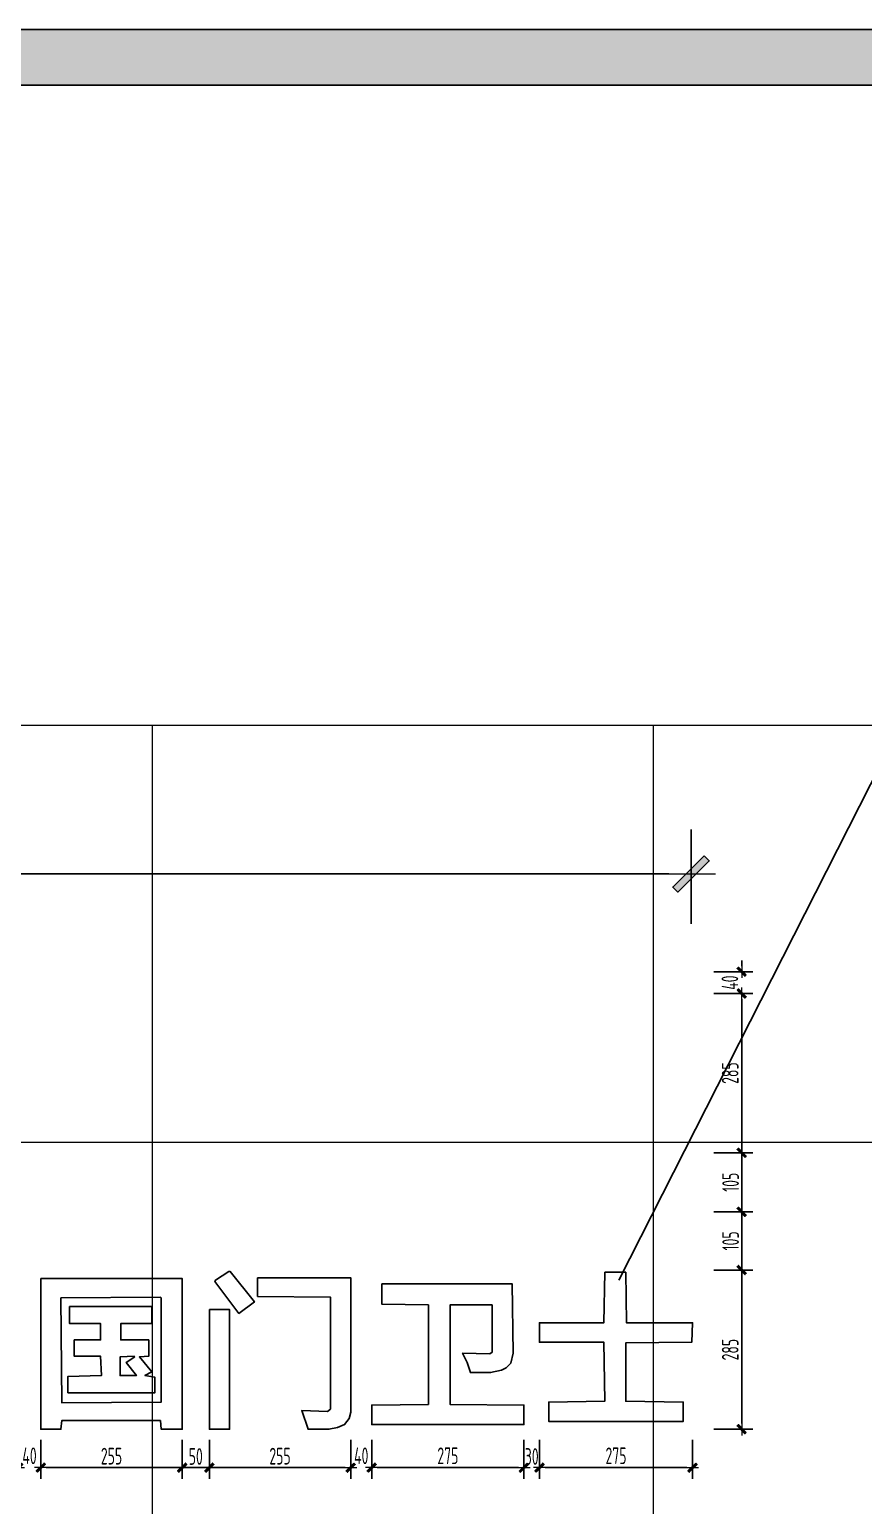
# Model space of a CAD drawing. Header units: millimetres. Extents: x 3119 to 22999, y 1964 to 6765.
# Drawn here: x 13365 to 14863, y 4112 to 6765 of the extents above; entities that cross this region are included whole.
import ezdxf

# ---------------------------------------------------------------- set-up
doc = ezdxf.new("R2010")
doc.units = ezdxf.units.MM
doc.layers.get('Defpoints').update_dxf_attribs({"color": 250})
doc.layers.add('FC-FLOOR【地材分格】', color=138, linetype='Continuous', lineweight=0)
doc.layers.add('RC-FIN【天花轮廓线】', color=30, linetype='Continuous', lineweight=0)
for name, color, linetype in [('HATCH【填充】', 250, 'Continuous'), ('Q◆03 公共标注', 44, 'Continuous'), ('WALL', 6, 'Continuous')]:
    doc.layers.add(name, color=color, linetype=linetype)
doc.styles.add('CCD_DIM', font='ARCHS.SHX', dxfattribs={"width": 0.7})
doc.dimstyles.new('ZL_1：10', dxfattribs={"dimscale": 10, "dimtxt": 3, "dimasz": 1, "dimexe": 2, "dimexo": 1, "dimgap": 0.5, "dimtad": 1, "dimdec": 0, "dimrnd": 5, "dimdsep": 46, "dimtxsty": 'CCD_DIM', "dimblk": 'WS-cj', "dimblk1": 'WS-cj', "dimblk2": 'WS-cj', "dimcen": 0, "dimclrd": 44, "dimclre": 44, "dimclrt": 2, "dimadec": 0, "dimazin": 0, "dimtfac": 1, "dimtdec": 0, "dimtix": 1, "dimtofl": 0, "dimtmove": 2, "dimatfit": 3, "dimldrblk": 'hl_arrow2', "dimfxl": 5, "dimfxlon": 1, "dimarcsym": 0})
doc.dimstyles.new('ZL_1：40', dxfattribs={"dimscale": 40, "dimtxt": 3, "dimasz": 1, "dimexe": 2, "dimexo": 1, "dimgap": 0.5, "dimtad": 1, "dimdec": 0, "dimrnd": 5, "dimdsep": 46, "dimtxsty": 'CCD_DIM', "dimblk": 'WS-cj', "dimblk1": 'WS-cj', "dimblk2": 'WS-cj', "dimcen": 0, "dimclrd": 44, "dimclre": 44, "dimclrt": 2, "dimadec": 0, "dimazin": 0, "dimtfac": 1, "dimtdec": 0, "dimtix": 1, "dimtofl": 0, "dimtmove": 2, "dimatfit": 3, "dimldrblk": 'hl_arrow2', "dimfxl": 5, "dimfxlon": 1, "dimarcsym": 0})

# ---------------------------------------------------------------- blocks, each defined once
blk = doc.blocks.new('46464161')
at = {"linetype": 'Continuous'}
for points in [[(15250.7, 253.6), (15252.7, 253.6), (15283.7, 214.6), (15263.7, 199.6), (15232.7, 240.6), (15233.7, 242.6), (15250.7, 253.6)], [(15734.7, 252.6), (15761.7, 252.6), (15762.7, 187.6), (15847.7, 187.6), (15846.7, 162.6), (15761.7, 161.6), (15761.7, 86.6), (15835.7, 85.6), (15835.7, 60.6), (15662.7, 60.6), (15662.7, 85.6), (15734.7, 86.6), (15733.7, 162.6), (15650.7, 162.6), (15650.7, 187.6), (15733.7, 187.6), (15734.7, 252.6)], [(15008.7, 244.6), (15190.7, 244.6), (15190.7, 50.6), (15163.7, 50.6), (15162.7, 61.6), (15035.7, 61.6), (15034.7, 50.6), (15008.7, 50.6), (15008.7, 244.6)], [(15287.7, 245.6), (15407.7, 245.6), (15407.7, 72.6), (15405.7, 64.6), (15399.7, 56.6), (15390.7, 52.6), (15379.7, 50.6), (15352.7, 50.6), (15344.7, 74.6), (15377.7, 73.6), (15381.7, 76.6), (15381.7, 220.6), (15287.7, 221.6), (15287.7, 245.6)], [(15447.7, 237.6), (15615.7, 237.6), (15616.7, 148.6), (15613.7, 135.6), (15607.7, 129.6), (15601.7, 126.6), (15587.7, 123.6), (15561.7, 123.6), (15557.7, 136.6), (15551.7, 148.6), (15586.7, 147.6), (15589.7, 149.6), (15589.7, 210.6), (15535.7, 210.6), (15535.7, 82.6), (15630.7, 81.6), (15630.7, 56.6), (15434.7, 56.6), (15434.7, 81.6), (15507.7, 82.6), (15507.7, 210.6), (15447.7, 211.6), (15447.7, 237.6)], [(15163.7, 219.6), (15162.7, 220.6), (15034.7, 219.6), (15035.7, 84.6), (15163.7, 85.6), (15163.7, 219.6)], [(15045.7, 208.6), (15151.7, 208.6), (15151.7, 186.6), (15111.7, 186.6), (15111.7, 165.6), (15147.7, 165.6), (15147.7, 144.6), (15135.7, 143.6), (15151.7, 124.6), (15142.7, 119.6), (15155.7, 117.6), (15155.7, 97.6), (15043.7, 97.6), (15043.7, 118.6), (15086.7, 119.6), (15085.7, 144.6), (15051.7, 144.6), (15051.7, 165.6), (15085.7, 165.6), (15085.7, 186.6), (15045.7, 186.6), (15045.7, 208.6)], [(15225.7, 204.6), (15251.7, 204.6), (15251.7, 50.6), (15225.7, 50.6), (15225.7, 204.6)], [(15129.7, 143.6), (15128.7, 144.6), (15110.7, 143.6), (15110.7, 119.6), (15131.7, 119.6), (15118.7, 136.6), (15129.7, 143.6)]]:
    blk.add_lwpolyline(points, dxfattribs=at)
blk = doc.blocks.new('WS-cj')
blk.add_hatch(color=2).paths.add_polyline_path([(0.588, 0.818), (-0.818, -0.588), (-0.588, -0.818), (0.818, 0.588)])
at = {"color": 2, "linetype": 'ByBlock', "lineweight": 0}
for p, q in [((-1.1, 0), (0, 0)), ((0, 0), (1.1, 0))]:
    blk.add_line(p, q, dxfattribs=at)
at = {"color": 2}
blk.add_lwpolyline([(0.588, 0.818), (-0.818, -0.588), (-0.588, -0.818), (0.818, 0.588)], close=True, dxfattribs=at)
blk = doc.blocks.new('*D41')
at = {"layer": 'Defpoints', "color": 0, "transparency": 16777216}
for p in [(14553.5, 5247.2), (9553.5, 5117.6), (14553.5, 5117.6)]:
    blk.add_point(p, dxfattribs=at)
at = {"layer": 'Q◆03 公共标注', "color": 44, "lineweight": -2, "transparency": 16777216}
for p, q in [((9553.5, 5157.6), (9553.5, 5327.2)), ((14553.5, 5157.6), (14553.5, 5327.2)), ((9593.5, 5247.2), (14513.5, 5247.2))]:
    blk.add_line(p, q, dxfattribs=at)
at = {"layer": 'Q◆03 公共标注', "color": 44, "lineweight": -2, "transparency": 16777216, "xscale": 40, "yscale": 40, "zscale": 40, "rotation": 180}
blk.add_blockref('WS-cj', (9553.5, 5247.2), dxfattribs=at)
at = {"layer": 'Q◆03 公共标注', "color": 44, "lineweight": -2, "transparency": 16777216, "xscale": 40, "yscale": 40, "zscale": 40}
blk.add_blockref('WS-cj', (14553.5, 5247.2), dxfattribs=at)
at = {"layer": 'Q◆03 公共标注', "color": 2, "transparency": 16777216, "insert": (12053.5, 5327.2), "char_height": 120, "attachment_point": 5, "style": 'CCD_DIM'}
blk.add_mtext('5000', dxfattribs=at)
blk = doc.blocks.new('hl_arrow2')
at = {"color": 2}
blk.add_line((-0.221, 0), (-1, 0), dxfattribs=at)
blk.add_lwpolyline([(-0.221, 0), (-0.861, -0.689), (-0.654, -0.862), (0, 0), (-0.654, 0.862), (-0.861, 0.689)], close=True, dxfattribs=at)
for points in [[(-0.861, 0.689), (-0.654, 0.862), (-0.221, 0), (0, 0)], [(-0.861, -0.689), (-0.654, -0.862), (-0.221, 0), (0, 0)]]:
    blk.add_solid(points, dxfattribs=at)
blk = doc.blocks.new('*D70')
at = {"layer": 'Defpoints', "color": 0, "transparency": 16777216}
for p in [(13344.8, 4249.4), (13385.2, 4249.4), (13385.2, 4180.4)]:
    blk.add_point(p, dxfattribs=at)
at = {"layer": 'Q◆03 公共标注', "color": 44, "lineweight": -2, "transparency": 16777216}
for p, q in [((13344.8, 4230.4), (13344.8, 4160.4)), ((13385.2, 4230.4), (13385.2, 4160.4)), ((13334.8, 4180.4), (13324.8, 4180.4)), ((13395.2, 4180.4), (13405.2, 4180.4))]:
    blk.add_line(p, q, dxfattribs=at)
at = {"layer": 'Q◆03 公共标注', "color": 44, "lineweight": -2, "transparency": 16777216, "xscale": 10, "yscale": 10, "zscale": 10}
blk.add_blockref('WS-cj', (13344.8, 4180.4), dxfattribs=at)
at = {"layer": 'Q◆03 公共标注', "color": 44, "lineweight": -2, "transparency": 16777216, "xscale": 10, "yscale": 10, "zscale": 10, "rotation": 180}
blk.add_blockref('WS-cj', (13385.2, 4180.4), dxfattribs=at)
at = {"layer": 'Q◆03 公共标注', "color": 2, "transparency": 16777216, "insert": (13365, 4201.6), "char_height": 30, "attachment_point": 5, "style": 'CCD_DIM'}
blk.add_mtext('40', dxfattribs=at)
blk = doc.blocks.new('*D71')
at = {"layer": 'Defpoints', "color": 0, "transparency": 16777216}
for p in [(13385.2, 4249.4), (13639.3, 4249.4), (13639.3, 4180.4)]:
    blk.add_point(p, dxfattribs=at)
at = {"layer": 'Q◆03 公共标注', "color": 44, "lineweight": -2, "transparency": 16777216}
for p, q in [((13385.2, 4230.4), (13385.2, 4160.4)), ((13639.3, 4230.4), (13639.3, 4160.4)), ((13395.2, 4180.4), (13629.3, 4180.4))]:
    blk.add_line(p, q, dxfattribs=at)
at = {"layer": 'Q◆03 公共标注', "color": 44, "lineweight": -2, "transparency": 16777216, "xscale": 10, "yscale": 10, "zscale": 10, "rotation": 180}
blk.add_blockref('WS-cj', (13385.2, 4180.4), dxfattribs=at)
at = {"layer": 'Q◆03 公共标注', "color": 44, "lineweight": -2, "transparency": 16777216, "xscale": 10, "yscale": 10, "zscale": 10}
blk.add_blockref('WS-cj', (13639.3, 4180.4), dxfattribs=at)
at = {"layer": 'Q◆03 公共标注', "color": 2, "transparency": 16777216, "insert": (13512.3, 4201), "char_height": 30, "attachment_point": 5, "style": 'CCD_DIM'}
blk.add_mtext('255', dxfattribs=at)
blk = doc.blocks.new('*D72')
at = {"layer": 'Defpoints', "color": 0, "transparency": 16777216}
for p in [(13639.3, 4249.4), (13688.1, 4249.4), (13688.1, 4180.4)]:
    blk.add_point(p, dxfattribs=at)
at = {"layer": 'Q◆03 公共标注', "color": 44, "lineweight": -2, "transparency": 16777216}
for p, q in [((13639.3, 4230.4), (13639.3, 4160.4)), ((13688.1, 4230.4), (13688.1, 4160.4)), ((13649.3, 4180.4), (13678.1, 4180.4))]:
    blk.add_line(p, q, dxfattribs=at)
at = {"layer": 'Q◆03 公共标注', "color": 44, "lineweight": -2, "transparency": 16777216, "xscale": 10, "yscale": 10, "zscale": 10, "rotation": 180}
blk.add_blockref('WS-cj', (13639.3, 4180.4), dxfattribs=at)
at = {"layer": 'Q◆03 公共标注', "color": 44, "lineweight": -2, "transparency": 16777216, "xscale": 10, "yscale": 10, "zscale": 10}
blk.add_blockref('WS-cj', (13688.1, 4180.4), dxfattribs=at)
at = {"layer": 'Q◆03 公共标注', "color": 2, "transparency": 16777216, "insert": (13663.7, 4200.4), "char_height": 30, "attachment_point": 5, "style": 'CCD_DIM'}
blk.add_mtext('50', dxfattribs=at)
blk = doc.blocks.new('*D73')
at = {"layer": 'Defpoints', "color": 0, "transparency": 16777216}
for p in [(13688.1, 4249.4), (13942.1, 4249.4), (13942.1, 4180.4)]:
    blk.add_point(p, dxfattribs=at)
at = {"layer": 'Q◆03 公共标注', "color": 44, "lineweight": -2, "transparency": 16777216}
for p, q in [((13688.1, 4230.4), (13688.1, 4160.4)), ((13942.1, 4230.4), (13942.1, 4160.4)), ((13698.1, 4180.4), (13932.1, 4180.4))]:
    blk.add_line(p, q, dxfattribs=at)
at = {"layer": 'Q◆03 公共标注', "color": 44, "lineweight": -2, "transparency": 16777216, "xscale": 10, "yscale": 10, "zscale": 10, "rotation": 180}
blk.add_blockref('WS-cj', (13688.1, 4180.4), dxfattribs=at)
at = {"layer": 'Q◆03 公共标注', "color": 44, "lineweight": -2, "transparency": 16777216, "xscale": 10, "yscale": 10, "zscale": 10}
blk.add_blockref('WS-cj', (13942.1, 4180.4), dxfattribs=at)
at = {"layer": 'Q◆03 公共标注', "color": 2, "transparency": 16777216, "insert": (13815.1, 4201), "char_height": 30, "attachment_point": 5, "style": 'CCD_DIM'}
blk.add_mtext('255', dxfattribs=at)
blk = doc.blocks.new('*D74')
at = {"layer": 'Defpoints', "color": 0, "transparency": 16777216}
for p in [(13942.1, 4249.4), (13979.8, 4249.4), (13979.8, 4180.4)]:
    blk.add_point(p, dxfattribs=at)
at = {"layer": 'Q◆03 公共标注', "color": 44, "lineweight": -2, "transparency": 16777216}
for p, q in [((13942.1, 4230.4), (13942.1, 4160.4)), ((13979.8, 4230.4), (13979.8, 4160.4)), ((13932.1, 4180.4), (13922.1, 4180.4)), ((13989.8, 4180.4), (13999.8, 4180.4))]:
    blk.add_line(p, q, dxfattribs=at)
at = {"layer": 'Q◆03 公共标注', "color": 44, "lineweight": -2, "transparency": 16777216, "xscale": 10, "yscale": 10, "zscale": 10}
blk.add_blockref('WS-cj', (13942.1, 4180.4), dxfattribs=at)
at = {"layer": 'Q◆03 公共标注', "color": 44, "lineweight": -2, "transparency": 16777216, "xscale": 10, "yscale": 10, "zscale": 10, "rotation": 180}
blk.add_blockref('WS-cj', (13979.8, 4180.4), dxfattribs=at)
at = {"layer": 'Q◆03 公共标注', "color": 2, "transparency": 16777216, "insert": (13961, 4201.6), "char_height": 30, "attachment_point": 5, "style": 'CCD_DIM'}
blk.add_mtext('40', dxfattribs=at)
blk = doc.blocks.new('*D75')
at = {"layer": 'Defpoints', "color": 0, "transparency": 16777216}
for p in [(13979.8, 4249.4), (14253.3, 4249.4), (14253.3, 4180.4)]:
    blk.add_point(p, dxfattribs=at)
at = {"layer": 'Q◆03 公共标注', "color": 44, "lineweight": -2, "transparency": 16777216}
for p, q in [((13979.8, 4230.4), (13979.8, 4160.4)), ((14253.3, 4230.4), (14253.3, 4160.4)), ((13989.8, 4180.4), (14243.3, 4180.4))]:
    blk.add_line(p, q, dxfattribs=at)
at = {"layer": 'Q◆03 公共标注', "color": 44, "lineweight": -2, "transparency": 16777216, "xscale": 10, "yscale": 10, "zscale": 10, "rotation": 180}
blk.add_blockref('WS-cj', (13979.8, 4180.4), dxfattribs=at)
at = {"layer": 'Q◆03 公共标注', "color": 44, "lineweight": -2, "transparency": 16777216, "xscale": 10, "yscale": 10, "zscale": 10}
blk.add_blockref('WS-cj', (14253.3, 4180.4), dxfattribs=at)
at = {"layer": 'Q◆03 公共标注', "color": 2, "transparency": 16777216, "insert": (14116.6, 4201.6), "char_height": 30, "attachment_point": 5, "style": 'CCD_DIM'}
blk.add_mtext('275', dxfattribs=at)
blk = doc.blocks.new('*D76')
at = {"layer": 'Defpoints', "color": 0, "transparency": 16777216}
for p in [(14253.3, 4249.4), (14281.3, 4249.4), (14281.3, 4180.4)]:
    blk.add_point(p, dxfattribs=at)
at = {"layer": 'Q◆03 公共标注', "color": 44, "lineweight": -2, "transparency": 16777216}
for p, q in [((14253.3, 4230.4), (14253.3, 4160.4)), ((14281.3, 4230.4), (14281.3, 4160.4)), ((14243.3, 4180.4), (14233.3, 4180.4)), ((14291.3, 4180.4), (14301.3, 4180.4))]:
    blk.add_line(p, q, dxfattribs=at)
at = {"layer": 'Q◆03 公共标注', "color": 44, "lineweight": -2, "transparency": 16777216, "xscale": 10, "yscale": 10, "zscale": 10}
blk.add_blockref('WS-cj', (14253.3, 4180.4), dxfattribs=at)
at = {"layer": 'Q◆03 公共标注', "color": 44, "lineweight": -2, "transparency": 16777216, "xscale": 10, "yscale": 10, "zscale": 10, "rotation": 180}
blk.add_blockref('WS-cj', (14281.3, 4180.4), dxfattribs=at)
at = {"layer": 'Q◆03 公共标注', "color": 2, "transparency": 16777216, "insert": (14267.3, 4200.4), "char_height": 30, "attachment_point": 5, "style": 'CCD_DIM'}
blk.add_mtext('30', dxfattribs=at)
blk = doc.blocks.new('*D77')
at = {"layer": 'Defpoints', "color": 0, "transparency": 16777216}
for p in [(14281.3, 4249.4), (14556.2, 4249.4), (14556.2, 4180.4)]:
    blk.add_point(p, dxfattribs=at)
at = {"layer": 'Q◆03 公共标注', "color": 44, "lineweight": -2, "transparency": 16777216}
for p, q in [((14281.3, 4230.4), (14281.3, 4160.4)), ((14556.2, 4230.4), (14556.2, 4160.4)), ((14291.3, 4180.4), (14546.2, 4180.4))]:
    blk.add_line(p, q, dxfattribs=at)
at = {"layer": 'Q◆03 公共标注', "color": 44, "lineweight": -2, "transparency": 16777216, "xscale": 10, "yscale": 10, "zscale": 10, "rotation": 180}
blk.add_blockref('WS-cj', (14281.3, 4180.4), dxfattribs=at)
at = {"layer": 'Q◆03 公共标注', "color": 44, "lineweight": -2, "transparency": 16777216, "xscale": 10, "yscale": 10, "zscale": 10}
blk.add_blockref('WS-cj', (14556.2, 4180.4), dxfattribs=at)
at = {"layer": 'Q◆03 公共标注', "color": 2, "transparency": 16777216, "insert": (14418.7, 4201.6), "char_height": 30, "attachment_point": 5, "style": 'CCD_DIM'}
blk.add_mtext('275', dxfattribs=at)
blk = doc.blocks.new('*D78')
at = {"layer": 'Defpoints', "color": 0, "transparency": 16777216}
for p in [(14556.2, 5071.5), (14556.2, 5032.3), (14644.6, 5032.3)]:
    blk.add_point(p, dxfattribs=at)
at = {"layer": 'Q◆03 公共标注', "color": 44, "lineweight": -2, "transparency": 16777216}
for p, q in [((14594.6, 5071.5), (14664.6, 5071.5)), ((14644.6, 5081.5), (14644.6, 5091.5)), ((14594.6, 5032.3), (14664.6, 5032.3)), ((14644.6, 5022.3), (14644.6, 5012.3))]:
    blk.add_line(p, q, dxfattribs=at)
at = {"layer": 'Q◆03 公共标注', "color": 44, "lineweight": -2, "transparency": 16777216, "xscale": 10, "yscale": 10, "zscale": 10}
for p, rotation in [((14644.6, 5071.5), 270), ((14644.6, 5032.3), 90)]:
    blk.add_blockref('WS-cj', p, dxfattribs=dict(at, rotation=rotation))
at = {"layer": 'Q◆03 公共标注', "color": 2, "transparency": 16777216, "insert": (14623.3, 5051.9), "char_height": 30, "attachment_point": 5, "rotation": 90, "style": 'CCD_DIM'}
blk.add_mtext('40', dxfattribs=at)
blk = doc.blocks.new('*D79')
at = {"layer": 'Defpoints', "color": 0, "transparency": 16777216}
for p in [(14556.2, 5032.3), (14556.2, 4746.2), (14644.6, 4746.2)]:
    blk.add_point(p, dxfattribs=at)
at = {"layer": 'Q◆03 公共标注', "color": 44, "lineweight": -2, "transparency": 16777216}
for p, q in [((14594.6, 5032.3), (14664.6, 5032.3)), ((14644.6, 5022.3), (14644.6, 4756.2)), ((14594.6, 4746.2), (14664.6, 4746.2))]:
    blk.add_line(p, q, dxfattribs=at)
at = {"layer": 'Q◆03 公共标注', "color": 44, "lineweight": -2, "transparency": 16777216, "xscale": 10, "yscale": 10, "zscale": 10}
for p, rotation in [((14644.6, 5032.3), 90), ((14644.6, 4746.2), 270)]:
    blk.add_blockref('WS-cj', p, dxfattribs=dict(at, rotation=rotation))
at = {"layer": 'Q◆03 公共标注', "color": 2, "transparency": 16777216, "insert": (14623.9, 4889.3), "char_height": 30, "attachment_point": 5, "rotation": 90, "style": 'CCD_DIM'}
blk.add_mtext('285', dxfattribs=at)
blk = doc.blocks.new('*D80')
at = {"layer": 'Defpoints', "color": 0, "transparency": 16777216}
for p in [(14556.2, 4746.2), (14556.2, 4640.1), (14644.6, 4640.1)]:
    blk.add_point(p, dxfattribs=at)
at = {"layer": 'Q◆03 公共标注', "color": 44, "lineweight": -2, "transparency": 16777216}
for p, q in [((14594.6, 4746.2), (14664.6, 4746.2)), ((14644.6, 4736.2), (14644.6, 4650.1)), ((14594.6, 4640.1), (14664.6, 4640.1))]:
    blk.add_line(p, q, dxfattribs=at)
at = {"layer": 'Q◆03 公共标注', "color": 44, "lineweight": -2, "transparency": 16777216, "xscale": 10, "yscale": 10, "zscale": 10}
for p, rotation in [((14644.6, 4746.2), 90), ((14644.6, 4640.1), 270)]:
    blk.add_blockref('WS-cj', p, dxfattribs=dict(at, rotation=rotation))
at = {"layer": 'Q◆03 公共标注', "color": 2, "transparency": 16777216, "insert": (14624.6, 4693.1), "char_height": 30, "attachment_point": 5, "rotation": 90, "style": 'CCD_DIM'}
blk.add_mtext('105', dxfattribs=at)
blk = doc.blocks.new('*D81')
at = {"layer": 'Defpoints', "color": 0, "transparency": 16777216}
for p in [(14556.2, 4640.1), (14556.2, 4535.5), (14644.6, 4535.5)]:
    blk.add_point(p, dxfattribs=at)
at = {"layer": 'Q◆03 公共标注', "color": 44, "lineweight": -2, "transparency": 16777216}
for p, q in [((14594.6, 4640.1), (14664.6, 4640.1)), ((14644.6, 4630.1), (14644.6, 4545.5)), ((14594.6, 4535.5), (14664.6, 4535.5))]:
    blk.add_line(p, q, dxfattribs=at)
at = {"layer": 'Q◆03 公共标注', "color": 44, "lineweight": -2, "transparency": 16777216, "xscale": 10, "yscale": 10, "zscale": 10}
for p, rotation in [((14644.6, 4640.1), 90), ((14644.6, 4535.5), 270)]:
    blk.add_blockref('WS-cj', p, dxfattribs=dict(at, rotation=rotation))
at = {"layer": 'Q◆03 公共标注', "color": 2, "transparency": 16777216, "insert": (14624.6, 4587.8), "char_height": 30, "attachment_point": 5, "rotation": 90, "style": 'CCD_DIM'}
blk.add_mtext('105', dxfattribs=at)
blk = doc.blocks.new('*D82')
at = {"layer": 'Defpoints', "color": 0, "transparency": 16777216}
for p in [(14556.2, 4535.5), (14556.2, 4249.4), (14644.6, 4249.4)]:
    blk.add_point(p, dxfattribs=at)
at = {"layer": 'Q◆03 公共标注', "color": 44, "lineweight": -2, "transparency": 16777216}
for p, q in [((14594.6, 4535.5), (14664.6, 4535.5)), ((14644.6, 4525.5), (14644.6, 4259.4)), ((14594.6, 4249.4), (14664.6, 4249.4))]:
    blk.add_line(p, q, dxfattribs=at)
at = {"layer": 'Q◆03 公共标注', "color": 44, "lineweight": -2, "transparency": 16777216, "xscale": 10, "yscale": 10, "zscale": 10}
for p, rotation in [((14644.6, 4535.5), 90), ((14644.6, 4249.4), 270)]:
    blk.add_blockref('WS-cj', p, dxfattribs=dict(at, rotation=rotation))
at = {"layer": 'Q◆03 公共标注', "color": 2, "transparency": 16777216, "insert": (14623.9, 4392.4), "char_height": 30, "attachment_point": 5, "rotation": 90, "style": 'CCD_DIM'}
blk.add_mtext('285', dxfattribs=at)

msp = doc.modelspace()

# ---------------------------------------------------------------- hatches: boundary and pattern name
at = {"layer": 'FC-FLOOR【地材分格】'}
h = msp.add_hatch(dxfattribs=at)
h.set_pattern_fill('矩形900X1800', color=256, pattern_type=2)
h.set_pattern_definition([(0, (7285, 2964.6), (0, 1800), []), (90, (7285, 2964.6), (-900, 6e-14), [])])
h.paths.add_polyline_path([(7285, 5514.6), (16836.4, 5514.6), (16836.4, 2964.6), (7285, 2964.6)])
at = {"layer": 'HATCH【填充】'}
h = msp.add_hatch(color=256, dxfattribs=at)
h.dxf.hatch_style = 1
h.paths.add_polyline_path([(21553.2, 6764.6), (4705, 6764.6), (4705, 6664.6), (4855, 6664.6), (21553.2, 6664.6)])

# ---------------------------------------------------------------- linework, layer by layer
at = {"layer": 'Defpoints', "color": 6, "linetype": 'Continuous'}
msp.add_lwpolyline([(14424, 4517.2), (15229.2, 6103.8), (15627.4, 6103.8)], dxfattribs=at)
at = {"layer": 'RC-FIN【天花轮廓线】'}
msp.add_line((4855, 5514.6), (21403.2, 5514.6), dxfattribs=at)
at = {"layer": 'WALL', "color": 6}
msp.add_lwpolyline([(4705, 6664.6), (21553.2, 6664.6), (21553.2, 6764.6), (4705, 6764.6)], close=True, dxfattribs=at)

# ---------------------------------------------------------------- block references
at = {"xscale": 1.395641419118297, "yscale": 1.395641419118297, "zscale": 1.395641419118297}
msp.add_blockref('46464161', (-7561.5, 4178.8), dxfattribs=at)

# ---------------------------------------------------------------- dimensions: what is measured, and where the dimension line sits
at = {"layer": 'Q◆03 公共标注'}
for base, p1, p2, dimstyle, picture, middle in [((14553.5, 5247.2), (9553.5, 5117.6), (14553.5, 5117.6), 'ZL_1：40', '*D41', (12053.5, 5327.2)), ((13385.2, 4180.4), (13344.8, 4249.4), (13385.2, 4249.4), 'ZL_1：10', '*D70', (13365, 4201.6)), ((13639.3, 4180.4), (13385.2, 4249.4), (13639.3, 4249.4), 'ZL_1：10', '*D71', (13512.3, 4201)), ((13688.1, 4180.4), (13639.3, 4249.4), (13688.1, 4249.4), 'ZL_1：10', '*D72', (13663.7, 4200.4)), ((13942.1, 4180.4), (13688.1, 4249.4), (13942.1, 4249.4), 'ZL_1：10', '*D73', (13815.1, 4201)), ((13979.8, 4180.4), (13942.1, 4249.4), (13979.8, 4249.4), 'ZL_1：10', '*D74', (13961, 4201.6)), ((14253.3362, 4180.3663), (13979.801, 4249.4107), (14253.3362, 4249.4107), 'ZL_1：10', '*D75', (14116.5686, 4201.6163)), ((14281.3, 4180.4), (14253.3, 4249.4), (14281.3, 4249.4), 'ZL_1：10', '*D76', (14267.3, 4200.4)), ((14556.2, 4180.4), (14281.3, 4249.4), (14556.2, 4249.4), 'ZL_1：10', '*D77', (14418.7, 4201.6))]:
    dim = msp.add_linear_dim(base=base, p1=p1, p2=p2, dimstyle=dimstyle, dxfattribs=at)
    dim.commit()
    dim.dimension.update_dxf_attribs({"geometry": picture, "text_midpoint": middle})
for base, p1, p2, picture, middle in [((14644.6, 5032.3), (14556.2, 5071.5), (14556.2, 5032.3), '*D78', (14623.3, 5051.9)), ((14644.6, 4746.2), (14556.2, 5032.3), (14556.2, 4746.2), '*D79', (14623.9, 4889.3)), ((14644.6, 4640.1), (14556.2, 4746.2), (14556.2, 4640.1), '*D80', (14624.6, 4693.1)), ((14644.6, 4535.5), (14556.2, 4640.1), (14556.2, 4535.5), '*D81', (14624.6, 4587.8)), ((14644.6, 4249.4), (14556.2, 4535.5), (14556.2, 4249.4), '*D82', (14623.9, 4392.4))]:
    dim = msp.add_linear_dim(base=base, p1=p1, p2=p2, angle=90, dimstyle='ZL_1：10', dxfattribs=at)
    dim.commit()
    dim.dimension.update_dxf_attribs({"geometry": picture, "text_midpoint": middle})

doc.saveas('drawing.dxf')
